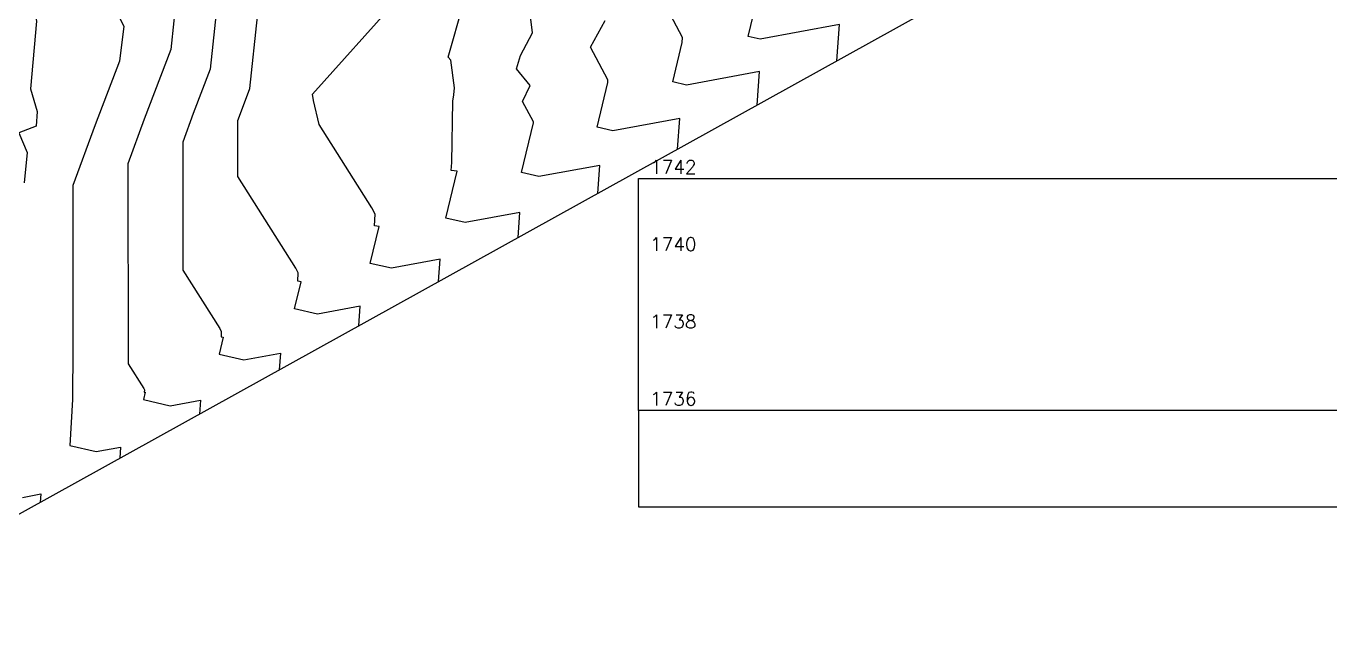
# Model space of a CAD drawing. Header units: metres. Extents: x 419533 to 423558, y 4805342 to 4807578.
# Drawn here: x 421684.1 to 421717.88, y 4806345.24 to 4806361 of the extents above; entities that cross this region are included whole.
import ezdxf

# ---------------------------------------------------------------- set-up
doc = ezdxf.new("R2010")
doc.units = ezdxf.units.M
doc.linetypes.add('PHANTOM', pattern=[2.5, 1.25, -0.25, 0.25, -0.25, 0.25, -0.25])
for name, color, linetype in [('C-ROAD-PROF-TEXT', 11, 'Continuous'), ('C-ROAD-PROF-TTLB', 5, 'Continuous'), ('C-TINN-BNDY', 110, 'Continuous'), ('C-TOPO-MAJR', 9, 'Continuous'), ('C-TOPO-MINR', 8, 'Continuous'), ('LS', 7, 'Continuous')]:
    doc.layers.add(name, color=color, linetype=linetype)
doc.styles.get("Standard").update_dxf_attribs({"font": 'simplex.shx'})

# ---------------------------------------------------------------- blocks, each defined once
blk = doc.blocks.new('AN30 +0 +0')
at = {"linetype": 'PHANTOM', "flags": 128}
for points in [[(0, -11.38231219537556), (0, 11.38231219444424)], [(-11.38231219508452, 0), (11.38231219508452, 0)]]:
    blk.add_lwpolyline(points, dxfattribs=at)
at = {"flags": 128}
blk.add_lwpolyline([(-4.74419642862631, -4.744196427986026), (-4.74419642862631, 4.744196428917348), (4.744196428568102, 4.744196428917348), (4.744196428568102, -4.744196427986026)], close=True, dxfattribs=at)
at = {"layer": 'LS', "insert": (-3.273187459330074, -0.3826382020488381), "char_height": 0.5157699281218149, "width": 9.13591657892082, "attachment_point": 1}
blk.add_mtext('AN30\\PBase +0 Leg +0', dxfattribs=at)
blk = doc.blocks.new('tower_bases_layout_1')
at = {"rotation": 30.09033251}
blk.add_blockref('AN30 +0 +0', (421696.095, 4806373.642, 1783.967), dxfattribs=at)
blk = doc.blocks.new('leg_extensions_profiles_1')
at = {"layer": 'C-ROAD-PROF-TTLB', "color": 5, "linetype": 'Continuous', "lineweight": -3}
for p, q in [((421699.9708115741, 4806351.054417529), (421699.9708115741, 4806357.054417529)), ((421699.9708115741, 4806357.054417529), (421779.9708115741, 4806357.054417529))]:
    blk.add_line(p, q, dxfattribs=at)
blk.add_3dface([(421699.9708115741, 4806348.554417529), (421779.9708115741, 4806348.554417529), (421779.9708115741, 4806351.054417529), (421699.9708115741, 4806351.054417529)], dxfattribs=at)
at = {"layer": 'C-TINN-BNDY', "color": 110, "linetype": 'Continuous', "lineweight": -3, "flags": 128}
blk.add_lwpolyline([(422235.258, 4806803.917), (422183.947, 4806768.389), (422107.165, 4806706.897), (422045.084, 4806663.831), (422020.725, 4806645.564), (422009.072, 4806636.707), (421999.692, 4806629.078), (421967.231, 4806595.583), (421935.551, 4806537.705), (421859.794, 4806483.771), (421831.912, 4806449.294), (421807.66, 4806419.57), (421750.74, 4806385.358), (421678.268, 4806345.243)], dxfattribs=at)
at = {"layer": 'C-TOPO-MAJR', "color": 9, "linetype": 'Continuous', "lineweight": -3, "flags": 128}
for points, elevation in [([(421696.8504582431, 4806355.52883884), (421696.8974597134, 4806356.178239115), (421695.4768793818, 4806355.917240929), (421694.9770782068, 4806356.031364725), (421695.2675481765, 4806357.246829362), (421695.1180180145, 4806357.266148255), (421695.1278106599, 4806357.468251421), (421695.1588426589, 4806359.057121318), (421695.1868110551, 4806359.218309181), (421695.2012081829, 4806359.401896933), (421695.102738474, 4806360.117738), (421695.0391770898, 4806360.196260484), (421695.424102839, 4806361.555298128)], 1740), ([(421686.1330746377, 4806361.970699737), (421686.63376025, 4806360.993870266), (421686.5222146789, 4806360.095135413), (421685.8904907067, 4806358.447420272), (421685.3075967464, 4806356.870643118), (421685.3153529821, 4806352.675840679), (421685.3011713043, 4806351.337970328), (421685.2379230228, 4806350.143829852), (421685.9185149173, 4806349.988424595), (421686.5500592949, 4806350.104456003), (421686.5291639512, 4806349.815753504)], 1735)]:
    blk.add_lwpolyline(points, dxfattribs=dict(at, elevation=elevation))
at = {"layer": 'C-TOPO-MINR', "color": 8, "linetype": 'Continuous', "lineweight": -3, "flags": 128}
for points, elevation in [([(421705.1074936767, 4806360.09930711), (421705.1753800482, 4806361.037265603), (421703.1235709534, 4806360.660293997), (421702.8134656413, 4806360.731102945), (421703.0252244531, 4806361.617202625)], 1744), ([(421703.0432348183, 4806358.956690042), (421703.1058999645, 4806359.822508981), (421701.2118980605, 4806359.47453073), (421700.8543687827, 4806359.55616839), (421701.0985115693, 4806360.577778038), (421701.1080957508, 4806360.70370535), (421700.7155221208, 4806361.436690701)], 1743), ([(421700.9789759599, 4806357.814072975), (421701.0364198808, 4806358.607752359), (421699.3002251676, 4806358.288767464), (421698.8952719241, 4806358.381233835), (421699.1717986855, 4806359.538353451), (421699.1774825775, 4806359.613034553), (421698.7269645002, 4806360.454209623), (421699.105774575, 4806361.147488275)], 1742), ([(421698.9147171015, 4806356.671455908), (421698.9669397971, 4806357.392995737), (421697.3885522747, 4806357.103004196), (421696.9361750655, 4806357.20629928), (421697.2450858018, 4806358.498928864), (421697.2468694042, 4806358.522363756), (421696.9636997469, 4806359.051077848), (421697.1601120321, 4806359.466137219), (421696.8106357153, 4806359.897873388), (421696.9067299577, 4806360.237148412), (421697.2229264706, 4806360.82834937), (421697.0887890247, 4806361.893887603)], 1741), ([(421694.7861993847, 4806354.386221773), (421694.8279796297, 4806354.963482492), (421693.5652064889, 4806354.731477662), (421693.0179813482, 4806354.85643017), (421693.2471836592, 4806355.815521755), (421693.1291932909, 4806355.830765792), (421693.143710487, 4806356.130375465), (421693.0617272537, 4806356.292048396), (421691.6941973633, 4806358.454832882), (421691.5434784144, 4806359.076514699), (421691.521826014, 4806359.236159937), (421693.7048104547, 4806361.671365552)], 1739), ([(421692.7219405263, 4806353.243604706), (421692.758499546, 4806353.74872587), (421691.653533596, 4806353.545714395), (421691.0588844895, 4806353.681495615), (421691.2268191419, 4806354.384214149), (421691.1403685673, 4806354.39538333), (421691.1510051978, 4806354.614904879), (421691.0909367555, 4806354.733361308), (421689.5876749147, 4806357.110809443), (421689.5850033056, 4806358.555694945), (421689.7046702775, 4806358.879404162), (421689.8972442583, 4806359.381691677), (421690.0958645112, 4806361.249344978)], 1738), ([(421689.236966702, 4806363.295698214), (421688.8743336238, 4806359.885809968), (421688.4332770872, 4806358.735409532), (421688.1592011192, 4806357.994011003), (421688.1653199659, 4806354.684757111), (421689.1201462573, 4806353.174674219), (421689.1582999086, 4806353.099434292), (421689.1515438437, 4806352.960000867), (421689.2064546246, 4806352.952906542), (421689.0997876309, 4806352.50656106), (421689.7418607031, 4806352.359951128), (421690.6890194623, 4806352.533969247), (421690.657681668, 4806352.100987638)], 1737), ([(421688.0105925214, 4806361.886621059), (421687.8514229893, 4806360.389928261), (421687.161883897, 4806358.591414902), (421686.7333989328, 4806357.432327061), (421686.7429650171, 4806352.258704779), (421687.1493557591, 4806351.615987132), (421687.1655946193, 4806351.583963705), (421687.1627191202, 4806351.524618405), (421687.1860901073, 4806351.521598936), (421687.1406907723, 4806351.331626506), (421687.8301878102, 4806351.174187861), (421688.6195393786, 4806351.319212625), (421688.5934228096, 4806350.958370571)], 1736), ([(421683.7653870481, 4806363.443333698), (421684.4741859629, 4806362.174084362), (421684.253610646, 4806361.661074473), (421684.3680123564, 4806361.126223447), (421684.2131471363, 4806359.372128977), (421684.3840836966, 4806358.78998329), (421684.3649593311, 4806358.413563024), (421683.9116694853, 4806358.237218498), (421684.1269652365, 4806357.724178412), (421684.0484934116, 4806356.943532144)], 1734), ([(421684.0068420244, 4806348.802661328), (421684.4805792112, 4806348.88969938), (421684.4649050928, 4806348.673136436)], 1734)]:
    blk.add_lwpolyline(points, dxfattribs=dict(at, elevation=elevation))
at = {"layer": 'C-ROAD-PROF-TEXT', "color": 11, "linetype": 'Continuous', "lineweight": -3, "char_height": 0.35, "attachment_point": 6}
for s, insert in [('1742', (421701.4703115741, 4806357.354417529)), ('1740', (421701.4703115741, 4806355.354417529)), ('1738', (421701.4703115741, 4806353.354417529)), ('1736', (421701.4703115741, 4806351.354417529))]:
    blk.add_mtext(s, dxfattribs=dict(at, insert=insert))

msp = doc.modelspace()

# ---------------------------------------------------------------- linework, layer by layer
at = {"layer": 'C-TOPO-MAJR', "color": 9, "linetype": 'Continuous', "lineweight": -3, "flags": 128}
for points, elevation in [([(421686.1330746377, 4806361.970699737), (421686.63376025, 4806360.993870266), (421686.5222146789, 4806360.095135413), (421685.8904907067, 4806358.447420272), (421685.3075967464, 4806356.870643118), (421685.3153529821, 4806352.675840679), (421685.3011713043, 4806351.337970328), (421685.2379230228, 4806350.143829852), (421685.9185149173, 4806349.988424595), (421686.5500592949, 4806350.104456003), (421686.5291639512, 4806349.815753504)], 1735), ([(421696.8504582431, 4806355.52883884), (421696.8974597134, 4806356.178239115), (421695.4768793818, 4806355.917240929), (421694.9770782068, 4806356.031364725), (421695.2675481765, 4806357.246829362), (421695.1180180145, 4806357.266148255), (421695.1278106599, 4806357.468251421), (421695.1588426589, 4806359.057121318), (421695.1868110551, 4806359.218309181), (421695.2012081829, 4806359.401896933), (421695.102738474, 4806360.117738), (421695.0391770898, 4806360.196260484), (421695.424102839, 4806361.555298128)], 1740)]:
    msp.add_lwpolyline(points, dxfattribs=dict(at, elevation=elevation))
at = {"layer": 'C-TOPO-MINR', "color": 8, "linetype": 'Continuous', "lineweight": -3, "flags": 128}
for points, elevation in [([(421683.7653870481, 4806363.443333698), (421684.4741859629, 4806362.174084362), (421684.253610646, 4806361.661074473), (421684.3680123564, 4806361.126223447), (421684.2131471363, 4806359.372128977), (421684.3840836966, 4806358.78998329), (421684.3649593311, 4806358.413563024), (421683.9116694853, 4806358.237218498), (421684.1269652365, 4806357.724178412), (421684.0484934116, 4806356.943532144)], 1734), ([(421689.236966702, 4806363.295698214), (421688.8743336238, 4806359.885809968), (421688.4332770872, 4806358.735409532), (421688.1592011192, 4806357.994011003), (421688.1653199659, 4806354.684757111), (421689.1201462573, 4806353.174674219), (421689.1582999086, 4806353.099434292), (421689.1515438437, 4806352.960000867), (421689.2064546246, 4806352.952906542), (421689.0997876309, 4806352.50656106), (421689.7418607031, 4806352.359951128), (421690.6890194623, 4806352.533969247), (421690.657681668, 4806352.100987638)], 1737), ([(421688.0105925214, 4806361.886621059), (421687.8514229893, 4806360.389928261), (421687.161883897, 4806358.591414902), (421686.7333989328, 4806357.432327061), (421686.7429650171, 4806352.258704779), (421687.1493557591, 4806351.615987132), (421687.1655946193, 4806351.583963705), (421687.1627191202, 4806351.524618405), (421687.1860901073, 4806351.521598936), (421687.1406907723, 4806351.331626506), (421687.8301878102, 4806351.174187861), (421688.6195393786, 4806351.319212625), (421688.5934228096, 4806350.958370571)], 1736), ([(421694.7861993847, 4806354.386221773), (421694.8279796297, 4806354.963482492), (421693.5652064889, 4806354.731477662), (421693.0179813482, 4806354.85643017), (421693.2471836592, 4806355.815521755), (421693.1291932909, 4806355.830765792), (421693.143710487, 4806356.130375465), (421693.0617272537, 4806356.292048396), (421691.6941973633, 4806358.454832882), (421691.5434784144, 4806359.076514699), (421691.521826014, 4806359.236159937), (421693.7048104547, 4806361.671365552)], 1739), ([(421698.9147171015, 4806356.671455908), (421698.9669397971, 4806357.392995737), (421697.3885522747, 4806357.103004196), (421696.9361750655, 4806357.20629928), (421697.2450858018, 4806358.498928864), (421697.2468694042, 4806358.522363756), (421696.9636997469, 4806359.051077848), (421697.1601120321, 4806359.466137219), (421696.8106357153, 4806359.897873388), (421696.9067299577, 4806360.237148412), (421697.2229264706, 4806360.82834937), (421697.0887890247, 4806361.893887603)], 1741), ([(421703.0432348183, 4806358.956690042), (421703.1058999645, 4806359.822508981), (421701.2118980605, 4806359.47453073), (421700.8543687827, 4806359.55616839), (421701.0985115693, 4806360.577778038), (421701.1080957508, 4806360.70370535), (421700.7155221208, 4806361.436690701)], 1743), ([(421705.1074936767, 4806360.09930711), (421705.1753800482, 4806361.037265603), (421703.1235709534, 4806360.660293997), (421702.8134656413, 4806360.731102945), (421703.0252244531, 4806361.617202625)], 1744), ([(421692.7219405263, 4806353.243604706), (421692.758499546, 4806353.74872587), (421691.653533596, 4806353.545714395), (421691.0588844895, 4806353.681495615), (421691.2268191419, 4806354.384214149), (421691.1403685673, 4806354.39538333), (421691.1510051978, 4806354.614904879), (421691.0909367555, 4806354.733361308), (421689.5876749147, 4806357.110809443), (421689.5850033056, 4806358.555694945), (421689.7046702775, 4806358.879404162), (421689.8972442583, 4806359.381691677), (421690.0958645112, 4806361.249344978)], 1738), ([(421700.9789759599, 4806357.814072975), (421701.0364198808, 4806358.607752359), (421699.3002251676, 4806358.288767464), (421698.8952719241, 4806358.381233835), (421699.1717986855, 4806359.538353451), (421699.1774825775, 4806359.613034553), (421698.7269645002, 4806360.454209623), (421699.105774575, 4806361.147488275)], 1742), ([(421684.0068420244, 4806348.802661328), (421684.4805792112, 4806348.88969938), (421684.4649050928, 4806348.673136436)], 1734)]:
    msp.add_lwpolyline(points, dxfattribs=dict(at, elevation=elevation))

# ---------------------------------------------------------------- block references
for name in ['leg_extensions_profiles_1', 'tower_bases_layout_1']:
    msp.add_blockref(name, (0, 0))

doc.saveas('drawing.dxf')
